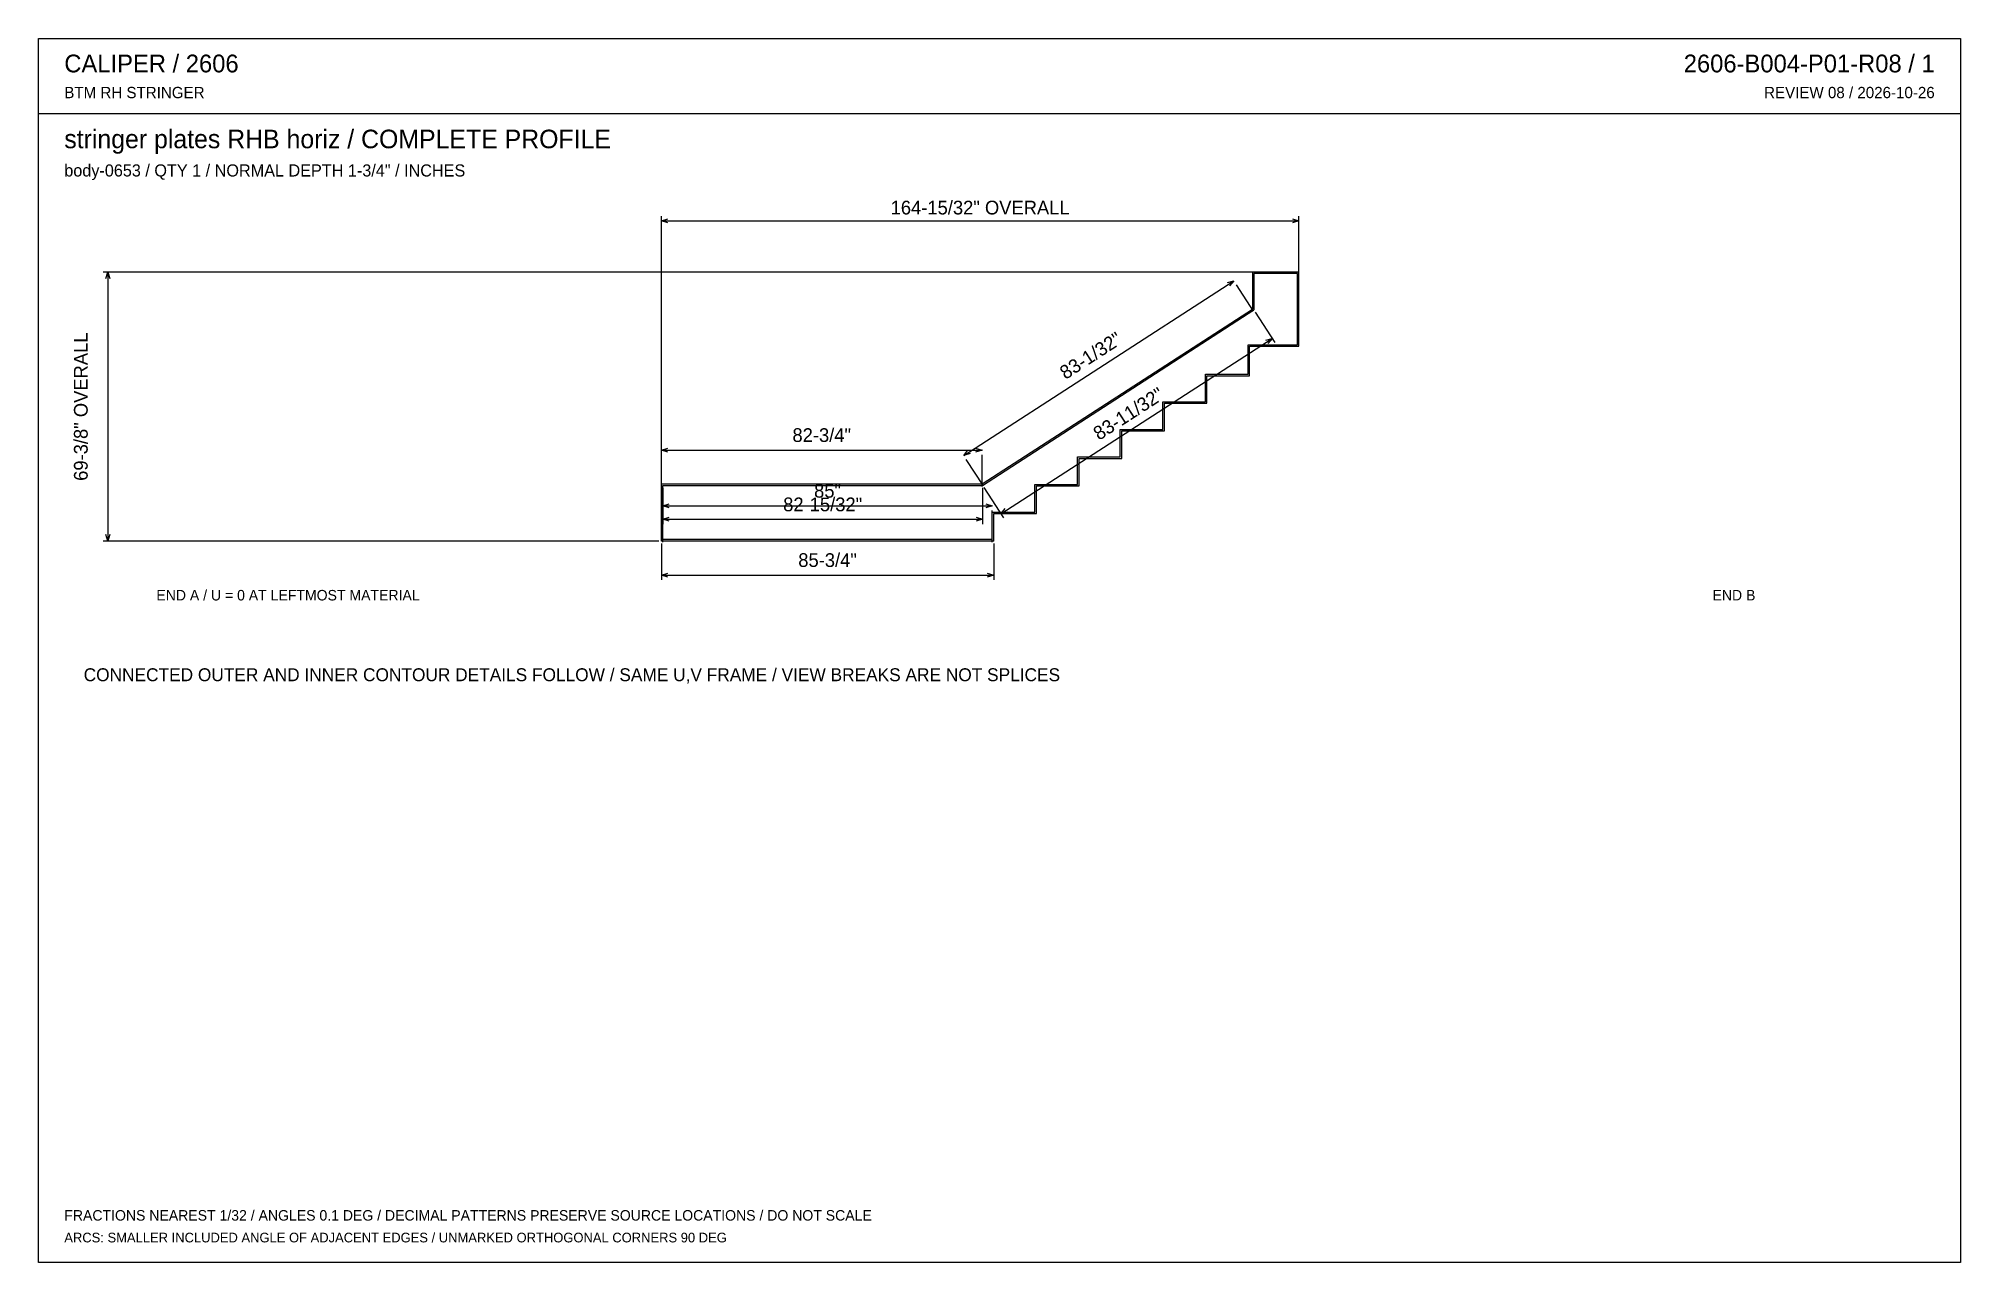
# Model space of a CAD drawing. Header units: inches. Extents: x 0.5 to 33.5, y 0.5 to 21.5.
import ezdxf
from ezdxf.enums import TextEntityAlignment as Align

# ---------------------------------------------------------------- set-up
doc = ezdxf.new("R2010")
doc.units = ezdxf.units.IN
doc.header["$MEASUREMENT"] = 0

msp = doc.modelspace()

# ---------------------------------------------------------------- linework, layer by layer
at = {"layer": 'ANNOTATION'}
for p, q in [((11.185, 13.907), (11.185, 18.472)), ((11.185, 18.389), (11.296, 18.424)), ((11.185, 18.389), (22.149, 18.389)), ((11.296, 18.354), (11.185, 18.389)), ((22.038, 18.424), (22.149, 18.389)), ((22.149, 18.389), (22.038, 18.354)), ((22.149, 16.276), (22.149, 18.472)), ((22.107, 17.507), (1.583, 17.507)), ((1.632, 17.396), (1.667, 17.507)), ((1.667, 17.507), (1.667, 12.882)), ((1.667, 17.507), (1.701, 17.396)), ((16.384, 14.355), (21.032, 17.361)), ((20.92, 17.33), (21.032, 17.361)), ((21.032, 17.361), (20.957, 17.271)), ((21.371, 16.836), (21.077, 17.291)), ((21.396, 16.822), (21.736, 16.297)), ((17.025, 13.35), (21.69, 16.367)), ((21.578, 16.336), (21.69, 16.367)), ((21.69, 16.367), (21.616, 16.278)), ((11.185, 14.448), (11.296, 14.483)), ((11.185, 14.448), (16.7, 14.448)), ((11.296, 14.414), (11.185, 14.448)), ((11.185, 13.823), (11.185, 14.365)), ((16.384, 14.355), (16.458, 14.444)), ((16.496, 14.386), (16.384, 14.355)), ((16.723, 13.83), (16.429, 14.285)), ((16.589, 14.483), (16.7, 14.448)), ((16.7, 14.448), (16.589, 14.414)), ((16.7, 13.823), (16.7, 14.365)), ((11.21, 13.798), (11.21, 13.173)), ((16.708, 13.798), (16.708, 13.173)), ((16.73, 13.805), (17.07, 13.28)), ((11.21, 13.49), (11.321, 13.525)), ((11.21, 13.49), (16.876, 13.49)), ((11.321, 13.455), (11.21, 13.49)), ((11.21, 12.865), (11.21, 13.407)), ((11.21, 13.257), (11.321, 13.291)), ((11.21, 13.257), (16.708, 13.257)), ((11.321, 13.222), (11.21, 13.257)), ((16.597, 13.291), (16.708, 13.257)), ((16.708, 13.257), (16.597, 13.222)), ((16.765, 13.525), (16.876, 13.49)), ((16.876, 13.49), (16.765, 13.455)), ((16.876, 12.865), (16.876, 13.407)), ((17.025, 13.35), (17.099, 13.44)), ((17.137, 13.381), (17.025, 13.35)), ((1.667, 12.882), (1.632, 12.993)), ((1.701, 12.993), (1.667, 12.882)), ((11.143, 12.882), (1.583, 12.882)), ((11.185, 12.84), (11.185, 12.215)), ((16.901, 12.84), (16.901, 12.215)), ((11.185, 12.298), (11.296, 12.333)), ((11.185, 12.298), (16.901, 12.298)), ((11.296, 12.264), (11.185, 12.298)), ((16.79, 12.333), (16.901, 12.298)), ((16.901, 12.298), (16.79, 12.264))]:
    msp.add_line(p, q, dxfattribs=at)
at = {"layer": 'OUTLINE'}
for p, q in [((0.472, 21.528), (33.528, 21.528)), ((0.472, 0.472), (0.472, 21.528)), ((33.528, 21.528), (33.528, 0.472)), ((0.472, 20.236), (33.528, 20.236)), ((22.149, 17.507), (21.349, 17.507)), ((21.349, 17.507), (21.349, 16.871)), ((21.374, 17.482), (21.374, 16.857)), ((22.124, 17.482), (21.374, 17.482)), ((22.124, 16.26), (22.124, 17.482)), ((22.149, 16.235), (22.149, 17.507)), ((16.7, 13.865), (21.349, 16.871)), ((16.708, 13.84), (21.374, 16.857)), ((21.276, 16.26), (22.124, 16.26)), ((21.276, 15.752), (21.276, 16.26)), ((21.301, 15.727), (21.301, 16.235)), ((21.301, 16.235), (22.149, 16.235)), ((20.543, 15.278), (20.543, 15.752)), ((20.543, 15.752), (21.276, 15.752)), ((20.568, 15.253), (20.568, 15.727)), ((20.568, 15.727), (21.301, 15.727)), ((19.81, 15.278), (20.543, 15.278)), ((19.81, 14.804), (19.81, 15.278)), ((19.835, 14.779), (19.835, 15.253)), ((19.835, 15.253), (20.568, 15.253)), ((19.076, 14.804), (19.81, 14.804)), ((19.076, 14.329), (19.076, 14.804)), ((19.101, 14.304), (19.101, 14.779)), ((19.101, 14.779), (19.835, 14.779)), ((18.343, 14.329), (19.076, 14.329)), ((18.343, 13.855), (18.343, 14.329)), ((18.368, 13.83), (18.368, 14.304)), ((18.368, 14.304), (19.101, 14.304)), ((11.185, 13.865), (16.7, 13.865)), ((11.185, 12.882), (11.185, 13.865)), ((11.21, 12.907), (11.21, 13.84)), ((11.21, 13.84), (16.708, 13.84)), ((17.61, 13.855), (18.343, 13.855)), ((17.61, 13.381), (17.61, 13.855)), ((17.635, 13.356), (17.635, 13.83)), ((17.635, 13.83), (18.368, 13.83)), ((16.876, 13.381), (17.61, 13.381)), ((16.876, 12.907), (16.876, 13.381)), ((16.901, 12.882), (16.901, 13.356)), ((16.901, 13.356), (17.635, 13.356)), ((16.876, 12.907), (11.21, 12.907)), ((16.901, 12.882), (11.185, 12.882)), ((33.528, 0.472), (0.472, 0.472))]:
    msp.add_line(p, q, dxfattribs=at)

# ---------------------------------------------------------------- texts
at = {"layer": 'ANNOTATION'}
for s, height, p in [('CALIPER / 2606', 0.30556, (0.917, 20.944)), ('BTM RH STRINGER', 0.19444, (0.917, 20.5)), ('stringer plates RHB horiz / COMPLETE PROFILE', 0.31944, (0.917, 19.639)), ('body-0653 / QTY 1 / NORMAL DEPTH 1-3/4" / INCHES', 0.20833, (0.917, 19.153)), ('END A / U = 0 AT LEFTMOST MATERIAL', 0.18056, (2.5, 11.861)), ('CONNECTED OUTER AND INNER CONTOUR DETAILS FOLLOW / SAME U,V FRAME / VIEW BREAKS ARE NOT SPLICES', 0.22222, (1.25, 10.472)), ('FRACTIONS NEAREST 1/32 / ANGLES 0.1 DEG / DECIMAL PATTERNS PRESERVE SOURCE LOCATIONS / DO NOT SCALE', 0.18056, (0.917, 1.194)), ('ARCS: SMALLER INCLUDED ANGLE OF ADJACENT EDGES / UNMARKED ORTHOGONAL CORNERS 90 DEG', 0.16667, (0.917, 0.819))]:
    msp.add_text(s, height=height, dxfattribs=at).set_placement(p)
for s, height, p in [('2606-B004-P01-R08 / 1', 0.30556, (33.083, 20.944)), ('REVIEW 08 / 2026-10-26', 0.19444, (33.083, 20.5)), ('END B', 0.1806, (30, 11.861))]:
    msp.add_text(s, height=height, dxfattribs=at).set_placement(p, align=Align.RIGHT)
for s, height, p in [('164-15/32" OVERALL', 0.23611, (16.667, 18.5)), ('82-3/4"', 0.2361, (13.943, 14.587)), ('82-15/32"', 0.2361, (13.959, 13.395)), ('85"', 0.2361, (14.043, 13.629)), ('85-3/4"', 0.2361, (14.043, 12.437))]:
    msp.add_text(s, height=height, dxfattribs=at).set_placement(p, align=Align.CENTER)
for s, height, rotation, p in [('69-3/8" OVERALL', 0.23611, 90, (1.319, 15.194)), ('83-1/32"', 0.2361, 32.8905, (18.632, 15.974)), ('83-11/32"', 0.2361, 32.8905, (19.282, 14.975))]:
    msp.add_text(s, height=height, rotation=rotation, dxfattribs=at).set_placement(p, align=Align.CENTER)

doc.saveas('drawing.dxf')
